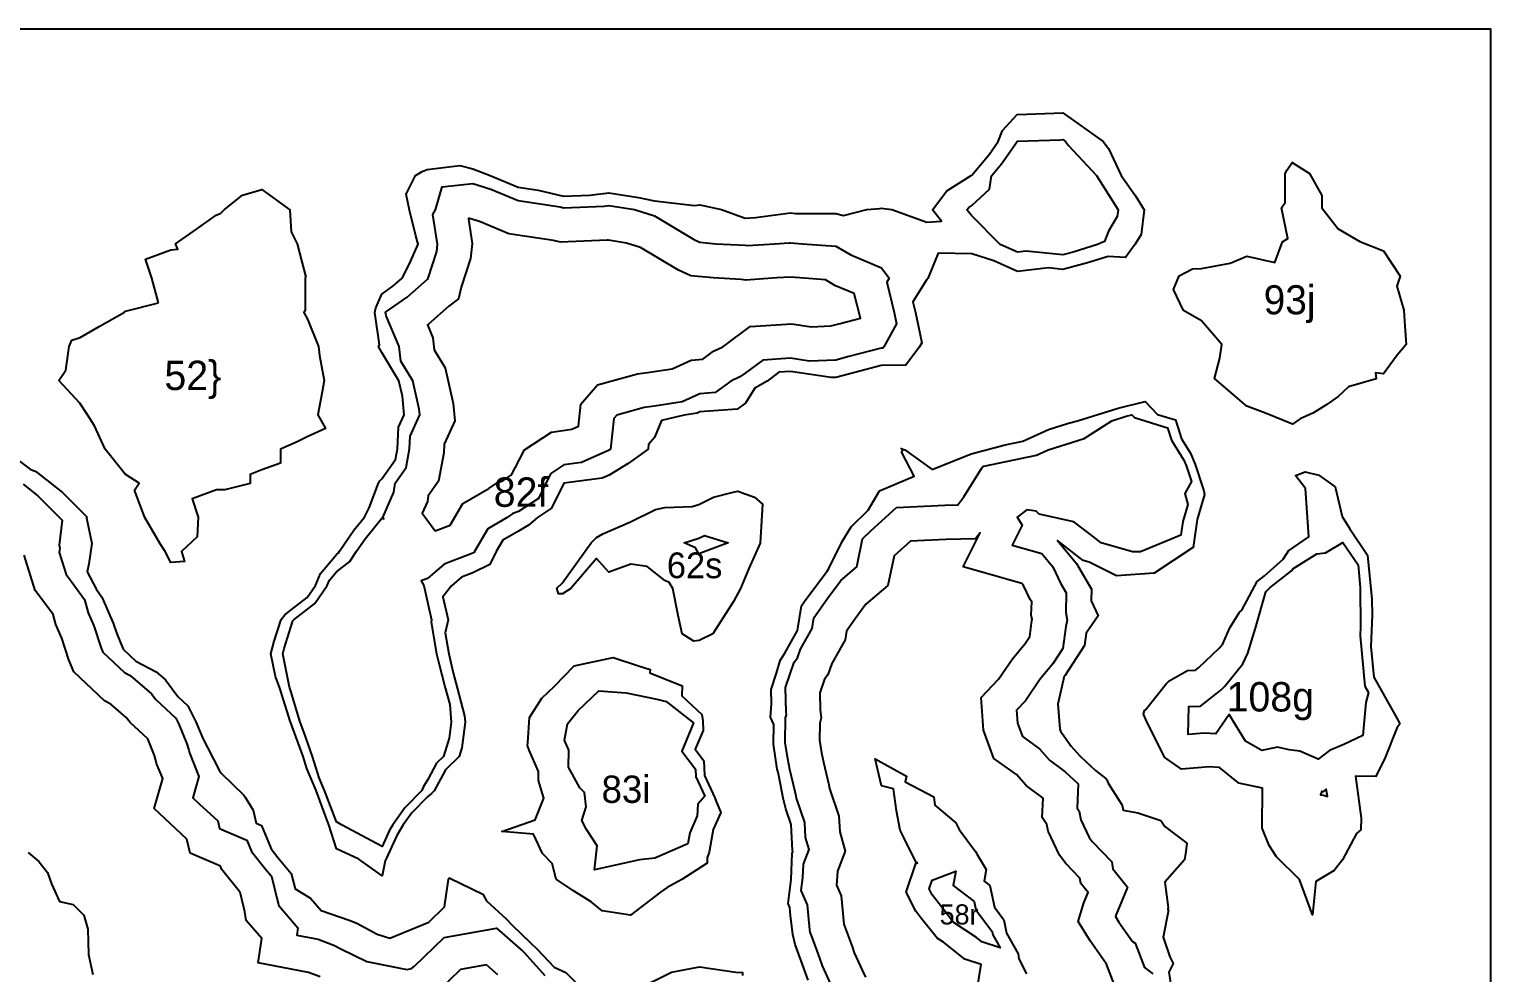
# Model space of a CAD drawing. Header units: millimetres. Extents: x 0 to 600, y 0 to 900.
# Drawn here: x 301.8 to 600, y 707.4 to 900 of the extents above; entities that cross this region are included whole.
import ezdxf
from ezdxf.enums import TextEntityAlignment as Align

# ---------------------------------------------------------------- set-up
doc = ezdxf.new("R2010")
doc.units = ezdxf.units.MM
for name, color, linetype in [('CORTE', 1, 'Continuous'), ('GRABADO', 5, 'Continuous'), ('HOJA', 8, 'Continuous')]:
    doc.layers.add(name, color=color, linetype=linetype)

msp = doc.modelspace()

# ---------------------------------------------------------------- linework, layer by layer
at = {"layer": 'CORTE'}
for points in [[(392.31, 871.49), (395.82, 870.14), (401.57, 867.73), (405.6, 867.11), (410.82, 865.9), (416.15, 866.12), (420.08, 866.63), (426.07, 865.64), (429.35, 864.99), (437.51, 863.99), (438.6, 864.12), (443.03, 863.17), (447.87, 861.45), (449.97, 861.58), (457.11, 862.5), (458.14, 862.41), (466.39, 862.41), (467.95, 861.99), (472.66, 863.17), (475.36, 863.37), (475.63, 863.48), (477.77, 863.17), (484.91, 860.64), (487.91, 860.79), (486.06, 863.1), (489.02, 866.98), (493.95, 870.14), (494.06, 870.19), (494.11, 870.22), (497.66, 874.41), (499.52, 877.08), (500.36, 879.33), (503.39, 882.59), (505.31, 882.66), (512.7, 882.95), (520.92, 877.09), (522.01, 875.65), (524.57, 870.11), (527.52, 865.96), (529.3, 863.12), (528.65, 858.08), (527.47, 856.09), (525.45, 853.43), (521.95, 853.63), (517.72, 852.28), (512.69, 850.97), (509.77, 851.27), (503.41, 850.54), (498.58, 852.71), (494.15, 854.17), (487.27, 854.3), (485.14, 849.12), (485.06, 849.03), (484.96, 848.89), (482.11, 844.34), (482.63, 842.2), (483.92, 836), (483.46, 835.18), (480.62, 831.42), (475.65, 831.36), (472.53, 830.53), (466.39, 828.9), (465.44, 828.87), (457.11, 830.15), (454.73, 829.99), (452.33, 828.18), (449.86, 826.72), (447.91, 823.69), (446.22, 822.45), (438.61, 821.86), (438.07, 821.61), (435.45, 821.2), (430.82, 820.14), (429.4, 816.64), (428.15, 815.22), (428.05, 814.26), (423.97, 811.34), (420.11, 808.99), (418.66, 808.34), (410.84, 807.3), (410.84, 807.3), (408.37, 802.2), (405.49, 800.3), (403.65, 798.75), (401.59, 797.54), (398.44, 795.72), (397.06, 793.36), (395.77, 790.76), (392.32, 789.04), (389.97, 788.13), (387.96, 786.37), (386.15, 784.12), (387.26, 779.45), (386.63, 776.8), (387.38, 772.49), (388.29, 768.59), (389.09, 765.53), (390.63, 759.86), (390.74, 758.54), (390.04, 753.3), (389.51, 751.53), (386.7, 748.8), (384.38, 744.55), (383.86, 743.96), (383.08, 743.31), (379.84, 740.03), (378.1, 737.59), (376.78, 735.38), (374.59, 730.63), (374.41, 730.2), (373.82, 727.16), (369.04, 730.59), (364.45, 732.68), (362.89, 737.6), (362.33, 739.19), (360.31, 744.57), (358.43, 749.09), (357.68, 751.54), (355.18, 758.42), (355.14, 758.51), (355.13, 758.55), (352.92, 765.48), (352.03, 767.85), (351.08, 772.48), (351.78, 775.06), (353.19, 779.49), (353.97, 780.43), (355.2, 781.46), (358.49, 783.99), (360.2, 786.46), (361.24, 788.87), (364.46, 792.8), (364.87, 793.13), (365.07, 793.43), (368.02, 797.72), (370.22, 800.4), (371.15, 802.31), (373.07, 807.36), (373.24, 807.73), (373.71, 808.23), (376.55, 812.19), (376.94, 814.31), (377.1, 818.73), (378.26, 821.29), (377.92, 825.06), (377.2, 828.22), (373.71, 833.99), (373.04, 835.22), (373.24, 835.57), (372.29, 842.19), (372.52, 843.1), (373.71, 845.94), (375.99, 847.52), (377.88, 849.2), (379.29, 851.96), (381.15, 856.13), (380.69, 857.81), (379.35, 863.08), (378.72, 866.3), (380.57, 870.12), (381.93, 870.94), (383.01, 871.34), (389.64, 872.15), (392.31, 871.49)], [(573.28, 856.64), (578.1, 854.77), (581.52, 849.62), (580.86, 847.55), (582.23, 842.65), (582.45, 839.39), (582.75, 835.64), (580.93, 833.49), (578.09, 829.62), (576.5, 829.84), (576.64, 828.64), (570.98, 827.01), (568.84, 824.99), (566.58, 823.36), (563.81, 821.66), (561.13, 820.48), (559.54, 819.39), (554.06, 821.65), (550.23, 823.02), (543.62, 828.67), (544.69, 832.85), (545.1, 835.64), (540.96, 840.45), (537.28, 842.58), (535.27, 846.89), (536.4, 849.66), (539.12, 851.09), (541, 851.17), (546.8, 852.27), (550.26, 853.68), (555.96, 852.35), (557.52, 856.63), (558.59, 857.26), (557.32, 863.56), (558.05, 864.63), (558.05, 870.54), (558.45, 871.32), (559.51, 872.82), (562.98, 870.57), (565.53, 866.08), (565.53, 863.57), (568.84, 859.25), (573.28, 856.64)], [(328.14, 844.11), (326.78, 849.15), (325.52, 853.05), (330.68, 854.99), (332.09, 855.08), (331.64, 856.17), (335.93, 859.21), (339.92, 862.05), (340.89, 862.45), (341.6, 863.17), (345.29, 866.12), (349.23, 867.25), (354.98, 863.16), (355.25, 858.66), (356.45, 856.17), (358.25, 849.4), (358.11, 849.16), (358.11, 842.51), (357.82, 842.19), (358.55, 840.82), (360.83, 835.25), (360.99, 833.41), (361.98, 828.26), (361.56, 825.98), (360.66, 821.31), (362.23, 818.52), (358.51, 816.76), (356.46, 815.8), (353.07, 814.27), (353.07, 811.43), (349.25, 810.06), (346.87, 809.12), (346.87, 807.29), (341.73, 805.95), (339.97, 805.95), (335.06, 804.1), (336.27, 800.39), (336.03, 796.39), (332.88, 793.39), (333.49, 791.31), (330.65, 791.12), (329.51, 793.37), (328.53, 794.95), (325.37, 800.35), (323.27, 805.92), (324.2, 807.33), (321.39, 809.15), (317.26, 814.28), (315.1, 819.01), (313.66, 821.25), (312.12, 823.67), (307.83, 828.26), (309.29, 830.41), (309.97, 835.25), (310.47, 836.54), (312.15, 837.04), (316.09, 839.3), (321.24, 842.25), (321.25, 842.34), (321.41, 842.43), (328.14, 844.11)], [(392.18, 856.29), (391.84, 853.18), (389.95, 847.32), (389.41, 844.98), (387.42, 843.48), (383.26, 839.79), (383.02, 839.62), (384.14, 837), (384.41, 834.54), (386.63, 830.87), (388.3, 823.56), (388.62, 820.08), (386.44, 815.29), (386.38, 813.55), (385.31, 807.76), (383.18, 804.77), (383.05, 803.62), (381.99, 801.22), (384.63, 797.6), (387.7, 798.79), (390.26, 803.16), (395.56, 806.23), (397.24, 807.37), (398.39, 807.81), (400.22, 809.01), (400.91, 810.44), (402.82, 814.13), (408.32, 817.77), (412.5, 818.33), (413.87, 818.94), (414.36, 823.49), (417.77, 827.38), (425.87, 829.68), (428.39, 829.97), (432.96, 830.69), (436.83, 832.47), (439.2, 832.65), (441.38, 834.26), (443.31, 835.13), (443.8, 835.47), (448.9, 839.3), (457.41, 839.88), (461.35, 839.27), (465.35, 839.42), (467.24, 839.92), (471.37, 841.02), (470.12, 846.05), (466.31, 847.63), (464.26, 848.83), (459.03, 849.23), (457.14, 849.39), (454.31, 849.22), (447.99, 848.78), (447.07, 848.94), (441.35, 849.22), (436.76, 849.67), (434.27, 850.81), (426.49, 855.47), (423.67, 856.34), (419.95, 856.96), (419.69, 856.93), (410.17, 856.52), (408.77, 856.85), (399.66, 858.25), (393.63, 860.78), (391.64, 861.37), (391.44, 861.35), (391.4, 861.23), (392.18, 856.29)], [(534.38, 766.98), (538.11, 769.12), (539.72, 769.15), (540.36, 769.66), (544.66, 773.74), (545.31, 774.54), (546.78, 777.8), (548.71, 781.01), (549.2, 781.39), (552.31, 787.26), (553.85, 788.42), (557.65, 791.79), (558.74, 793.54), (562.87, 796.39), (562.2, 806.26), (560.18, 808.9), (562.15, 809.66), (564.92, 808.96), (568.27, 806.6), (569.68, 800.55), (571.23, 798.04), (574.87, 792.64), (575.75, 783.63), (575.77, 780.41), (575.51, 774.01), (576.12, 767.7), (580.47, 759.99), (580.86, 759.36), (581.44, 758.22), (580.84, 757.31), (578.42, 751.34), (576.58, 747.44), (572.37, 747.51), (573.58, 738.94), (573.46, 736.59), (572.61, 735.84), (569.75, 730.42), (568.05, 728.24), (564.31, 726.01), (563.65, 719.19), (560.95, 726.4), (556.29, 731.05), (554.81, 733.37), (553.33, 736.87), (553.4, 745.04), (548.57, 746.07), (544.62, 749.29), (542.51, 749.39), (540.95, 749.27), (536.92, 748.97), (533.51, 751.33), (529.92, 758.49), (529.15, 760.14), (529.34, 760.94), (529.58, 761.09), (533.79, 766.35), (534.38, 766.98)], [(445.51, 783.14), (441.28, 776.55), (438.49, 775.18), (437.36, 775.08), (435.02, 776.56), (434.23, 780.31), (433.1, 785.84), (432.37, 787.03), (431.46, 787.43), (427.89, 790.29), (424.54, 790.82), (420.08, 789.16), (417.56, 791.97), (412.32, 785.81), (410.61, 784.75), (409.75, 784.75), (409.42, 785.89), (410.53, 786.89), (416.43, 795.17), (417.52, 796.21), (418.86, 796.96), (424.5, 799.42), (429.58, 801.94), (431.49, 802.34), (437.02, 802.54), (438.44, 803), (441.43, 804.46), (445.43, 805.48), (446.36, 805.67), (449.8, 804.45), (451.43, 803.01), (450.95, 795.11), (448.6, 789.94), (446.92, 785.83), (445.51, 783.14)], [(439.44, 750.68), (439.6, 747.66), (441.7, 743.09), (441.92, 742.37), (442.9, 740.13), (441.37, 736.62), (440.55, 732.02), (440.12, 730.83), (440.14, 729.75), (434.97, 726.44), (431.96, 724.77), (430.58, 723.81), (424.45, 719.16), (418.66, 720.05), (416.46, 721.83), (412.81, 724.08), (409.28, 726.46), (408.52, 729.7), (406.52, 731.7), (404.71, 735.69), (398.25, 736.2), (405.05, 738.62), (406.76, 743.03), (405.69, 746.61), (405.71, 748.49), (403.82, 752.84), (403.43, 753.8), (403.52, 754.33), (403.89, 759.52), (406.41, 763.43), (408.99, 765.89), (412.95, 770.03), (420.94, 771.73), (426.09, 770.05), (428.45, 769.29), (428.44, 768.61), (435.02, 765.99), (434.93, 763.89), (439.01, 760.12), (439.23, 758.84), (439.28, 756.83), (437.69, 753), (439.44, 750.68)], [(565.85, 743.66), (566.66, 743.37), (566.44, 744.89), (565.73, 744.34), (565.51, 744.44), (565.23, 743.72), (565.85, 743.66)]]:
    msp.add_lwpolyline(points, close=True, dxfattribs=at)
for points in [[(460.7, 705.89), (459.28, 709.81), (458.08, 713.13), (457.57, 715.2), (457.12, 719.07), (456.97, 720.74), (456.61, 721.54), (457.24, 726.43), (457.48, 731.83), (457.59, 732.1), (457.53, 732.31), (457.27, 737.66), (456.19, 740.82), (455.59, 743.04), (454.73, 747.65), (454.52, 748.52), (454.43, 748.93), (453.64, 754.03), (453.69, 758.05), (453.04, 759.56), (453.22, 762.27), (453.16, 765.23), (454.28, 768.53), (455.03, 771.13), (455.98, 772.65), (458.55, 777.25), (459.39, 782.32), (459.91, 783.08), (462.72, 786.84), (464.59, 789.37), (464.94, 789.89), (467.65, 795.42), (469.5, 798.44), (472.95, 801.8), (475.27, 805.78), (482.32, 808.74), (479.75, 813.72), (479.96, 814), (479.7, 814.41), (480.27, 814.19), (480.47, 814.12), (486.03, 810.11), (493.95, 813.34), (500.9, 815.15), (504.49, 815.9), (509.78, 818.26), (513.87, 819.61), (515.65, 820.04), (523.95, 822.63), (529.5, 824), (532.01, 821.38), (535.66, 820.25), (536.89, 816.41), (538.74, 813.43), (539.66, 811.17), (541.35, 806.17), (541.43, 805.78), (541.6, 805), (540.12, 799.94), (539.26, 794.18), (539.16, 794.14), (531.32, 788.96), (523.63, 788.44), (518.07, 791.17), (516.83, 791.52), (511.62, 795.63), (515.5, 790.91), (515.73, 790.43), (518.54, 785.69), (518.47, 783.28), (519.92, 780.23), (517.46, 776.73), (517.13, 774.19), (513.06, 768), (513.05, 767.98), (512.99, 767.9), (511.66, 762.19), (512.07, 757.16), (512.2, 756.69), (514.4, 753.65), (516.14, 751.64), (516.26, 751.56), (519.36, 748.69), (521.5, 746.94), (521.66, 746.78), (521.96, 746.09), (524.78, 741.58), (525, 740.58), (528.02, 740.02), (532.71, 738.44), (533.51, 737.21), (538.01, 733.83), (537.81, 732.13), (537.54, 730.45), (533.5, 725.88), (534.2, 720.72), (534.1, 720.38), (534.23, 720.17), (533.16, 714.62), (534.52, 710.62), (535.19, 709.27), (534.29, 707.53), (534.92, 703.63)], [(297.28, 813.73), (301.98, 810.16), (303.12, 809.71), (308.57, 805.45), (313.52, 800.49), (313.5, 800.27), (314.54, 794.99), (313.94, 790.84), (313.58, 789.24), (315.5, 785.65), (316.63, 784.07), (316.71, 783.8), (318.94, 778.76), (319.57, 776.8), (320.95, 773.44), (323.55, 770.98), (327.72, 768.79), (329.62, 767.17), (332.12, 763.77), (334.17, 761.86), (335.78, 758.64), (337.25, 755.05), (338.14, 753.36), (340.62, 748.58), (340.95, 748.15), (345.55, 743.67), (345.88, 743.21), (347.48, 740.57), (348.12, 737.91), (349.18, 737.45), (351.13, 732.7), (352.53, 730.93), (355.24, 727.65), (356.02, 724.55), (359.21, 722.61), (361.35, 720.07), (367.04, 718.11), (368.63, 717.5), (372.76, 715.29), (375.36, 714.42), (383.34, 717.73), (386.54, 720.83), (387.35, 726.42), (387.41, 726.58), (387.48, 726.7), (387.69, 726.7), (387.73, 726.63), (394.34, 723.46), (395.1, 722.04), (399.11, 718.37), (400.24, 717.14), (404.07, 713.47), (405.36, 712.24), (408.93, 708.5), (411.25, 707.46), (414.5, 704.22)], [(523.48, 704.2), (521.57, 709.13), (518.28, 713.88), (515.83, 717.83), (516.94, 721.67), (517.83, 723.75), (516.36, 725.59), (516.15, 726.7), (513.29, 729.68), (512.01, 731.4), (509.7, 736.31), (509.41, 737.66), (508.5, 739.11), (508.68, 743.01), (508.66, 743.03), (505.19, 745.61), (503.22, 747.88), (498.6, 751.15), (496.5, 756.89), (496.05, 763.57), (499.58, 767.3), (502.41, 771.47), (504.99, 774.59), (505.95, 776.06), (506.37, 779.32), (506.42, 779.51), (506.25, 780.38), (506.33, 783.13), (506.05, 783.6), (504.69, 786.42), (504.35, 786.83), (492.33, 790.26), (495.79, 797.17), (494.89, 795.95), (488.84, 795.84), (481.58, 795.47), (478.29, 792.51), (478.26, 792.48), (476.98, 786.43), (472.51, 782.64), (470.28, 779.66), (468.55, 777.14), (468.25, 775.32), (465.58, 770.54), (464.75, 768.17), (464.07, 767.34), (463.13, 764.56), (463.2, 761.06), (463.4, 759.43), (463.07, 758.35), (463.03, 754.86), (463.43, 752.29), (463.82, 750.39), (464.94, 745.75), (465.08, 745), (466.99, 739.38), (467.15, 736.15), (468.29, 732.24), (466.68, 728.1), (466.59, 726.15), (466.48, 725.29), (467.48, 723.07), (468.01, 717.32), (468.09, 717.11), (469.68, 712.73), (470.13, 711.48), (471.77, 707.89), (472.39, 706.48)], [(361.17, 706.57), (358.8, 707.47), (348.5, 709.42), (349.22, 714.41), (346.05, 718.07), (345.7, 720.26), (345.53, 720.96), (344.81, 723.84), (344.63, 724.06), (341.05, 728.56), (340.8, 729.16), (334.64, 731.82), (333.96, 734.68), (331.7, 736.76), (327.27, 740.89), (329.02, 747.05), (327.76, 750.13), (327.56, 751), (327.33, 751.77), (325.96, 755.12), (322.37, 758.46), (321.59, 759.51), (318.45, 762.21), (317.12, 762.91), (310.87, 768.79), (309.86, 771.28), (308.44, 775.72), (307.2, 778.51), (306.65, 780.49), (304.73, 783.18), (303.03, 785.4), (300.76, 792.64)], [(495.18, 704.02), (496.03, 709.09), (492.67, 710.18), (488.32, 713.61), (487.06, 714.45), (483.74, 718.6), (482.7, 719.98), (480.75, 723.85), (482.67, 729.67), (483.02, 729.81), (482.76, 729.86), (480.25, 735), (479.49, 736.52), (478.77, 740.44), (478.11, 744.94), (475.66, 745.57), (474.41, 751.07), (480.77, 747.55), (480.5, 746.34), (486.34, 743.3), (486.59, 741.57), (490.88, 737.98), (491.5, 736.64), (494.87, 732.11), (495.22, 731.54), (497.05, 728.49), (496.62, 726.1), (497.82, 725.19), (498.71, 720.78), (500.66, 718.17), (501.2, 715.5), (501.2, 715.5), (503.6, 711.24), (503.74, 710.23), (505.27, 707.15)], [(301.59, 731.95), (303.76, 730.1), (305.54, 727.88), (306.32, 725.52), (307.99, 721.92), (310.72, 721.34), (312.9, 719.14), (313.77, 716.25), (313.88, 711.14), (314.77, 707)], [(397.37, 706.99), (395.07, 709.01), (389.8, 708.08), (385, 703.43)], [(425.39, 703.84), (432.87, 707.51), (438.56, 708.61), (445.99, 707.53), (447.33, 707.43), (447.29, 706.84)]]:
    msp.add_lwpolyline(points, dxfattribs=at)
at = {"layer": 'GRABADO'}
for points in [[(513.22, 877.09), (513.86, 876.24), (519.52, 870.12), (522, 866.23), (523.96, 863.12), (523.78, 861.74), (522.01, 858.76), (521.17, 856.69), (519.77, 856.06), (514.81, 854.47), (512.69, 853.92), (505.22, 854.7), (503.41, 854.49), (499.9, 856.07), (494.1, 861.88), (493.13, 863.1), (493.51, 863.6), (494.11, 863.99), (497.74, 867.36), (498.11, 870.1), (500.16, 872.52), (503.34, 877.08), (503.35, 877.09), (503.39, 877.13), (512.24, 877.44), (512.7, 877.46), (513.22, 877.09)], [(383.89, 779.45), (383.77, 778.95), (384.9, 772.49), (385.28, 770.86), (386.67, 765.53), (387.59, 762.15), (387.89, 758.54), (387.45, 755.25), (386.33, 751.53), (384.91, 750.15), (383.1, 746.83), (382.14, 745.29), (381.92, 744.56), (378.46, 741.06), (375.98, 737.59), (375.32, 736.47), (373.81, 733.19), (365.52, 737.56), (364.45, 738.17), (362.05, 744.57), (360.96, 747.19), (359.61, 751.54), (357.8, 756.54), (357.07, 758.51), (355.18, 764.84), (354.97, 765.48), (354.89, 765.7), (353.5, 772.48), (353.79, 773.55), (355.18, 777.94), (355.54, 779.22), (355.82, 779.51), (360.08, 782.79), (362.61, 786.46), (363.06, 787.5), (364.46, 789.2), (367.21, 791.37), (368.56, 793.43), (370.32, 795.99), (373.74, 800.16), (374.17, 800.05), (373.95, 800.35), (376.21, 805.46), (376.42, 807.36), (378.71, 810.56), (379.4, 814.31), (379.5, 816.93), (381.48, 821.29), (381.37, 822.46), (380.06, 828.22), (377.63, 832.23), (377.3, 835.2), (374.62, 841.47), (374.49, 842.22), (378.93, 845.3), (382.98, 848.91), (383.17, 849.05), (383.2, 849.18), (384.96, 854.64), (385.12, 856.13), (384.17, 862.2), (384.66, 863.13), (386.05, 867.82), (392.3, 868.48), (395.98, 867.38), (401.57, 865.04), (410.09, 863.73), (410.82, 863.56), (419.09, 863.91), (420.08, 864.03), (425.29, 863.17), (429.37, 861.91), (437.54, 857.01), (438.62, 856.52), (441.86, 856.2), (447.86, 855.91), (448.37, 855.82), (453.86, 856.2), (456.87, 856.38), (457.11, 856.41), (459.58, 856.2), (466.4, 855.69), (469.44, 853.91), (475.69, 851.31), (477.26, 849.16), (476.76, 848.36), (478.29, 842.2), (478.77, 839.88), (476.16, 835.18), (475.97, 834.92), (475.65, 834.92), (469.04, 833.16), (466.39, 832.45), (460.95, 832.26), (457.11, 832.84), (451.45, 832.46), (447.9, 829.79), (446.78, 829.02), (444.94, 828.18), (441.74, 825.83), (438.61, 825.59), (435, 823.93), (429.34, 823.04), (427.24, 822.79), (421.67, 821.21), (421.08, 820.54), (420.41, 814.26), (420.24, 814.15), (420.11, 814.06), (414.44, 811.52), (410.84, 811.04), (408.2, 809.29), (407.17, 807.3), (405.68, 804.22), (401.59, 801.53), (400.49, 801.12), (399.29, 800.3), (395.37, 798.03), (392.64, 793.36), (392.55, 793.18), (392.32, 793.07), (386.44, 790.79), (383.07, 787.84), (381.76, 787.42), (382.31, 786.45), (383.1, 782.77), (383.89, 779.45)], [(437.71, 794.12), (435.39, 795.14), (438.44, 796.12), (439.56, 796.66), (444.39, 795.13), (438.44, 792.91), (437.71, 794.12)], [(575.06, 764.61), (574.48, 762.56), (573.89, 755.85), (570.01, 754.01), (567.11, 752.73), (564.8, 750.97), (561.05, 752.62), (558.88, 752.89), (556.47, 753.46), (553.28, 752.73), (549.96, 754.68), (546.61, 760.13), (543.92, 756.19), (541.54, 756.3), (538.23, 756.04), (538.38, 761.77), (540.75, 761.82), (544.92, 765.1), (545.77, 765.9), (549.41, 770.43), (550.42, 772.65), (551.97, 777.7), (554.12, 785.13), (554.23, 785.34), (554.28, 785.38), (554.99, 786.01), (559.32, 789.43), (559.63, 789.81), (564.49, 792.92), (566.26, 793.08), (569.84, 795.24), (572.91, 790.68), (573.37, 786.01), (573.41, 778.06), (573.34, 776.18), (574.33, 765.9), (575.06, 764.61)], [(429.46, 730.8), (426.28, 730.42), (417.15, 728.43), (417.64, 733.3), (415.46, 736.64), (414.56, 738.5), (415.41, 741.28), (415.08, 744.17), (414.14, 745.16), (411.8, 749.34), (411.88, 752.81), (411.03, 754.87), (411.64, 758.17), (413.81, 760.94), (418.04, 764.97), (423.61, 764.54), (429.85, 763.22), (431.73, 762.77), (437.07, 758.6), (437.34, 758.42), (434.93, 752.62), (437.7, 748.94), (437.78, 747.4), (439.62, 743.41), (438.21, 741.79), (438.08, 739.42), (436.56, 735.94), (436.16, 733.71), (429.46, 730.8)], [(498.41, 715.1), (499.88, 712.49), (496.19, 713.7), (495.08, 714.56), (490.34, 717.74), (489.05, 719.35), (486.04, 723.32), (485.44, 724.51), (486.04, 726.31), (490.85, 728.13), (490.34, 725.22), (494.59, 721.96), (494.93, 720.24), (498.27, 715.78), (498.41, 715.1)]]:
    msp.add_lwpolyline(points, close=True, dxfattribs=at)
for points in [[(465.38, 705.04), (463.64, 708.83), (463.1, 710.35), (461.54, 714.63), (461.12, 715.7), (461.09, 716.16), (460.62, 721.25), (459.28, 724.21), (459.61, 726.76), (459.74, 729.58), (460.9, 732.57), (460.9, 732.57), (460.2, 734.98), (460.05, 738.05), (458.37, 743), (458.25, 743.42), (458.09, 744.29), (456.99, 748.87), (456.54, 751.04), (456.02, 754.37), (456.09, 759.41), (456.27, 760.04), (456.21, 760.58), (456.1, 765.64), (457.85, 770.78), (458.54, 771.64), (459.17, 773.42), (461.55, 777.67), (461.9, 779.81), (464.59, 783.74), (467.38, 787.47), (470.63, 790.22), (471.83, 795.94), (471.87, 796.01), (471.89, 796.05), (473.49, 797.61), (478.75, 802.34), (488.6, 802.84), (491.29, 802.88), (492.51, 804.55), (496.07, 810.33), (496.38, 810.74), (496.5, 810.79), (496.56, 810.81), (507.33, 813.05), (509.72, 814.12), (517.04, 816.43), (522.66, 820.08), (525.59, 820.99), (526.79, 821.29), (527.33, 820.72), (534.05, 818.63), (534.86, 816.12), (537.37, 812.05), (537.83, 810.91), (538.93, 807.67), (537.58, 805.22), (538.18, 802.96), (537.17, 799.53), (536.75, 796.69), (528.5, 793.28), (526.91, 793.34), (520.48, 795.17), (518.35, 796.85), (514.9, 799.44), (507.87, 800.98), (507.22, 801.63), (505.31, 801.87), (503.38, 800.38), (504.41, 798.76), (502.37, 794.68), (508.37, 792.97), (510.63, 790.22), (512.22, 786.91), (513.38, 784.96), (513.27, 780.95), (513.58, 779.34), (513.27, 778.04), (512.69, 773.57), (510.63, 770.43), (508.02, 767.27), (505.05, 762.91), (503.24, 760.98), (503.41, 758.36), (504.43, 755.6), (507.95, 753.11), (509.98, 750.77), (513.13, 748.43), (515.83, 745.94), (515.6, 740.97), (515.99, 740.34), (516.37, 738.57), (518.05, 735.02), (518.65, 734.21), (522.65, 730.04), (522.92, 728.6), (525.91, 724.85), (523.55, 719.31), (523.42, 718.87), (524.14, 717.72), (526.87, 713.78), (527.42, 713.41), (529.33, 708.49), (531.02, 707.14)], [(300.52, 807.11), (303.54, 804.74), (308.5, 799.79), (307.92, 794.7), (308.05, 794.07), (307.92, 793.21), (309.34, 788.67), (310.36, 787.33), (313.06, 783.56), (313.8, 780.89), (315, 778.21), (316.44, 773.67), (316.78, 772.85), (321.23, 768.66), (322.4, 768.04), (326.76, 764.31), (327.62, 763.14), (331.67, 759.36), (332.28, 758.15), (333.93, 754.12), (334.33, 752.8), (334.46, 752.25), (336.41, 747.46), (335.17, 743.09), (336.46, 741.89), (340.27, 738.37), (340.63, 736.86), (346.2, 734.46), (347.15, 732.13), (350.07, 728.47), (351.21, 727.08), (352.33, 722.61), (352.57, 721.62), (352.64, 721.16), (356.6, 716.58), (356.38, 715.05), (360.71, 714.23), (364.08, 712.95), (365.4, 712.24), (370.67, 709.7), (377.47, 708.33), (378.88, 708.08), (379.76, 708.23), (380.41, 708.74), (386.48, 714.61), (397.16, 716.48), (402.09, 712.16), (402.43, 711.84), (402.44, 711.83), (402.75, 711.5), (406.99, 706.85)]]:
    msp.add_lwpolyline(points, dxfattribs=at)
at = {"layer": 'HOJA'}
msp.add_lwpolyline([(0, 0), (600, 0), (600, 900), (0, 900)], close=True, dxfattribs=at)

# ---------------------------------------------------------------- texts
at = {"layer": 'GRABADO'}
for s, height, p in [('93j', 5.935, (558.95, 844.77)), ('52}', 6, (335.17, 829.34)), ('82f', 6, (402.14, 805.5)), ('62s', 5.252, (437.55, 790.56)), ('108g', 6, (555.02, 763.72)), ('83i', 5.581, (423.55, 744.85)), ('58r', 4.11, (491.52, 719.29))]:
    msp.add_text(s, height=height, dxfattribs=at).set_placement(p, align=Align.MIDDLE_CENTER)

doc.saveas('drawing.dxf')
